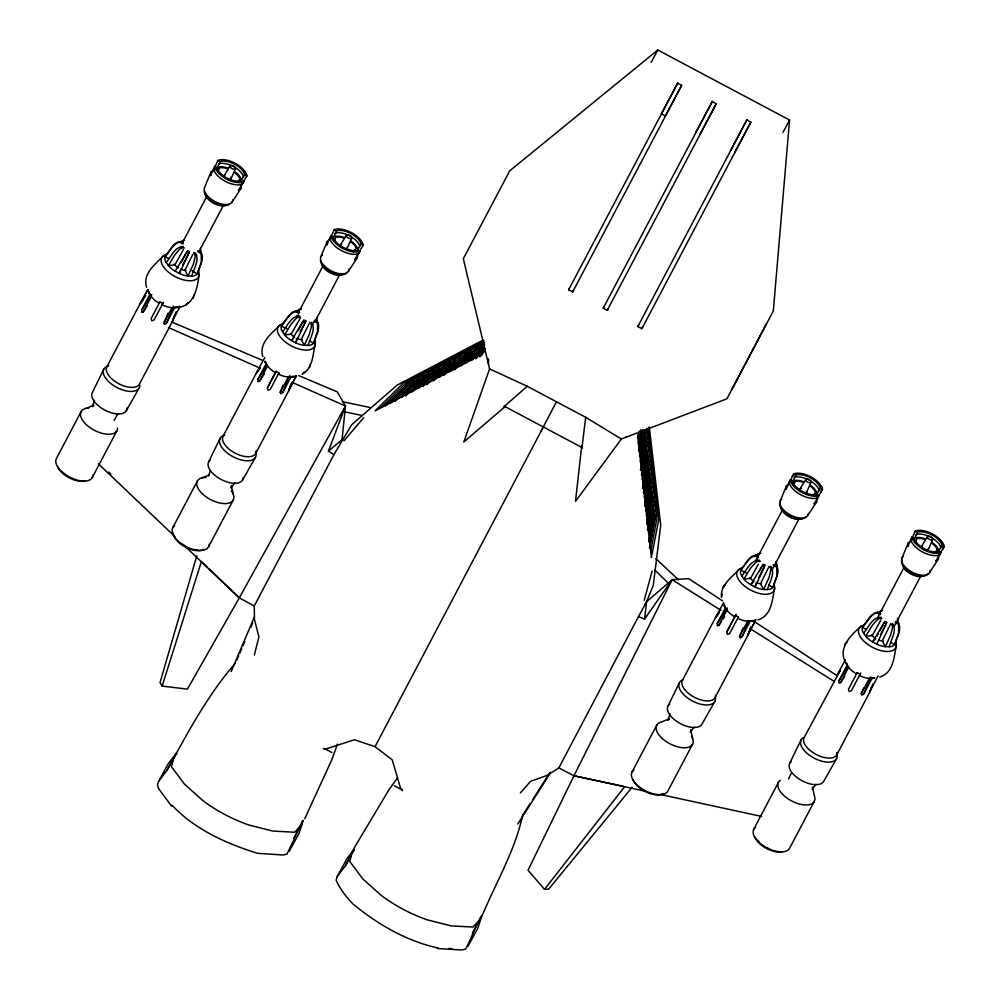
<?xml version="1.0" encoding="UTF-8"?>
<svg xmlns="http://www.w3.org/2000/svg" width="1000" height="1000" viewBox="0 0 1000 1000"><rect width="100%" height="100%" fill="white"/><g stroke="black" fill="none" stroke-linecap="round" stroke-linejoin="round"><path stroke-width="1.5" d="M483.237 339.975L397.163 385.087L351.7 424.725L333.9 454.7L254.262 606.013L254.475 619.562L258.9 636.875L254.35 655M201.137 253.95L200.375 248.238M317.425 321.975L316.65 317.575M488.488 358.888L488.512 364.425M776.712 568.8L776.8 563.513L775.975 561.775M898.487 623.337L897.4 618.362M715.6 695.275L715.487 698.812A20.05 10.113 27.8 0 1 690.763 700.05A20.05 10.113 27.8 0 1 683.125 679.725M148.162 289.65A15.3 7.725 27.8 0 0 149.812 294.513L141.725 309.85L141.575 312.262L143.2 311.962L147.387 305.575M278.95 372.987L270.262 389.438L268.05 390.125L267.375 387.9L275.475 372.562A15.3 7.725 27.8 0 1 267.55 365.962L265.025 361.15L266.075 363.85L257.987 379.2L257.838 381.6L259.462 381.3L264.488 373.638M723.763 603.188A15.3 7.725 27.8 0 0 725.413 608.038L717.325 623.387L717.175 625.8L718.8 625.5L721.312 621.663M863.6 688.05L861.275 693.7L861.95 695.225L863.863 693.75L871.95 678.413L874.737 677.75L869.362 678.35A15.3 7.725 27.8 0 1 859.425 675.462L860.075 674.175L857.188 672.638L856.538 673.925A15.3 7.725 27.8 0 1 848.625 667.325L846.1 662.525L847.15 665.225L839.062 680.562L838.913 682.975L840.537 682.675L844.725 676.287M180.55 268.95A7.062 3.562 27.8 0 0 184.938 270.225L188.038 275.938L191.838 276.025C193.625 268.863 199.975 260.1 195.312 252.875L193.512 252.838L195.212 255.012L195 257.688L193.275 264.387L188.038 275.938A13.85 6.987 27.8 0 1 179.438 273.438L175.225 271.2A13.85 6.987 27.8 0 1 168.375 265.487L166.213 262.413A13.85 6.987 27.8 0 1 165.125 256.837L166.275 254.713A13.85 6.987 27.8 0 1 167.138 253.812M309.775 322.175L311.488 324.363L311.262 327.038L309.538 333.738L304.3 345.288A13.85 6.987 27.8 0 1 295.7 342.788L291.488 340.538A13.85 6.987 27.8 0 1 284.637 334.837L282.475 331.75A13.85 6.987 27.8 0 1 281.388 326.175L282.55 324.062A13.85 6.987 27.8 0 1 283.4 323.15M774.2 584.062A13.85 6.987 27.8 0 1 773.9 585.275L772.75 587.388A13.85 6.987 27.8 0 1 767.438 589.562L763.637 589.475L760.537 583.763L769.112 566.362L770.825 568.55L770.6 571.225L768.875 577.925L763.637 589.475A13.85 6.987 27.8 0 1 755.037 586.975L750.825 584.725A13.85 6.987 27.8 0 1 743.975 579.025L741.812 575.938A13.85 6.987 27.8 0 1 740.725 570.363L741.875 568.25A13.85 6.987 27.8 0 1 742.738 567.337M895.938 641.25A13.85 6.987 27.8 0 1 895.638 642.45L894.475 644.562A13.85 6.987 27.8 0 1 889.175 646.737L885.375 646.65L882.275 640.938L890.837 623.55L892.55 625.725L892.337 628.4L890.612 635.1L885.375 646.65A13.85 6.987 27.8 0 1 876.775 644.15L872.562 641.912A13.85 6.987 27.8 0 1 865.713 636.2L863.55 633.125A13.85 6.987 27.8 0 1 862.463 627.55L863.612 625.425A13.85 6.987 27.8 0 1 864.475 624.525M505.05 406.625L463.8 441.987L489.588 368.938L463.325 258.7L509.762 170.812L657.775 50L789.562 120.05L773.325 310.925L732.087 389.162M340.588 442.537L342.038 439.787L345.475 406.025L337.275 391.863L298.663 375.575M581.725 445.75L575.487 501.362L621.362 438.988L726.888 398.812L766.525 323.6M520.337 792.975L530.588 781.312L547.4 775.288L558.837 767.925L638.475 616.613L644.562 619.087L646.612 601.7L653.337 585.087L660.713 525.2L649.287 426.812M585.675 417.3L581.875 448.587L582.125 447.587L504.3 406.225L503.663 407.013L527.275 386.262L585.675 417.3L621.362 438.988M191.838 276.025A13.85 6.987 27.8 0 0 197.138 273.85L198 272.938C199.175 266.163 204.725 259.5 201.225 252.562L198.287 250.875M304.95 320.275L305.825 321.025L295.7 342.788L296.812 338.3A7.062 3.562 27.8 0 0 301.2 339.575L304.3 345.288L308.1 345.375A13.85 6.987 27.8 0 0 313.412 343.2L314.262 342.287C315.438 335.513 320.988 328.85 317.488 321.9L314.562 320.225M773.9 585.275C775.312 579.075 780.15 572.55 776.825 566.1L773.162 564.663M895.638 642.45C897.05 636.25 901.888 629.725 898.562 623.275L895.625 621.587M108.525 365.012A18.45 9.312 27.8 0 0 116.562 382.463A18.45 9.312 27.8 0 0 139.4 384.15L172.537 321.262L174.775 314.688M255.662 453.5L288.8 390.613L291.038 384.025M719.575 611.725L715.562 617.475L682.412 680.362A18.45 9.312 27.8 0 0 694.25 697.2A18.45 9.312 27.8 0 0 715 697.688L748.138 634.8L749.85 629.675M836.737 754.862L869.875 691.975L871.587 686.862M637.513 437.525L638.062 434.525M638.475 442L640.662 430M638.625 450.962L642.45 429.975M639.6 455.438L644.237 429.95M640.562 459.913L645.2 434.412L648.45 428.263L641 467.9M640.438 470.375L645.9 440.387L649.137 434.225L641.7 473.875M641.4 474.85L646.312 447.85M642.362 479.312L647.288 452.325L650.525 446.163L643.088 485.812M642.513 488.288L647.975 458.3L651.225 452.137L643.775 491.788M643.487 492.75L648.675 464.263L651.912 458.113L644.475 497.75M644.45 497.225L649.362 470.238L652.613 464.075L645.163 503.725M644.6 506.188L650.062 476.2L653.3 470.05L645.85 509.688M645.562 510.662L650.75 482.175L654 476.012L646.55 515.662M646.525 515.138L651.45 488.137L654.688 481.987L647.237 521.625M646.675 524.1L652.138 494.113M647.375 530.075L652.837 500.075L656.075 493.925L648.625 533.575M648.612 533.038L653.25 507.55M648.763 542.013L654.212 512.025L657.463 505.863L650.013 545.513M649.45 547.975L654.912 517.987L658.15 511.838L650.713 551.475M638.225 444.025L640.8 430.3M638.925 450L642.65 430.175M639.612 455.962L644.488 430.037M640.312 461.938L646.612 428.387M642.387 479.837L649.837 440.2L646.587 446.35M647.938 527.6L655.387 487.95L652.788 492.875M649.325 539.538L656.775 499.888L653.525 506.05M199.05 274.4C197.65 287.9 193.9 306.762 176.925 307.488M315.312 343.738C312.675 354.35 313.188 368.3 302.1 374.275L304.262 371.962M774.65 587.938C772.288 599.538 771.787 615.775 758 619.862M896.388 645.113C894.025 656.712 893.525 672.95 879.737 677.038M639.438 431.087L637.9 437.65L651.388 557.712L658.925 518.5L648.462 428.413M169.188 258.663L165.125 256.837C169.412 252.075 175.775 238.562 183.438 242.975M201.225 252.562L201.325 262.312L197.138 273.85L192.1 270.725M286.812 328.612L281.388 326.175C285.688 321.425 292.05 307.913 299.713 312.325M317.488 321.9L317.587 331.662L313.412 343.2L309.625 340.85M746.15 572.8L740.725 570.363C744.862 565.675 750.8 553.413 758.037 556.025M776.825 566.1L776.925 575.85L772.75 587.388L768.962 585.037M866.525 629.375L862.463 627.55C866.75 622.788 873.112 609.275 880.775 613.688M898.562 623.275L898.662 633.025L894.475 644.562L890.7 642.225M180.175 270.45L179.438 273.438L189.562 251.688M210.888 172.188L210.588 175.725L214.7 166.262L216.962 168.238A15.625 7.887 27.8 0 0 240.863 180.95L243.787 181.725L238.312 190.45L241.125 188.263L241.425 184.725L246.912 176L246.6 174.438A17.85 9 27.8 0 0 219.312 159.925L217.825 160.538L213.713 170L210.888 172.188L204.725 187.15A15.6 7.875 27.8 0 0 216.562 202.288A15.6 7.875 27.8 0 0 232.787 199.762M193.212 298.238L194.062 294.837M231.425 486.238L231.012 487.887L234.812 482.925M358.55 252.787L363.175 245.35L362.863 243.775A17.85 9 27.8 0 0 335.575 229.275L334.087 229.875L329.975 239.338L327.163 241.537L326.863 245.062L330.962 235.613L333.225 237.587A15.625 7.887 27.8 0 0 357.137 250.287L360.05 251.075L354.575 259.8L357.388 257.6L357.7 254.075M309.488 367.587L310.325 364.188M739.3 569.138C732.125 577.35 720.138 584.663 721.462 597.212L722.225 594.15M690.763 730.425L690.35 732.075L694.15 727.125M755.788 583.987L755.037 586.975L765.163 565.225L764.287 564.462M818.175 497.55L816.688 498.162A17.85 9 27.8 0 1 789.4 483.663L786.5 485.725L786.2 489.25L790.3 479.8L792.562 481.775A15.625 7.887 27.8 0 0 816.475 494.475L819.388 495.262L813.913 503.988L816.725 501.8L817.038 498.263M861.038 626.312C850.775 635.112 837.062 648.737 846.05 663.2A15.3 7.725 27.8 0 0 847.15 665.225M908.225 542.9L907.925 546.438L912.038 536.975L914.3 538.95A15.625 7.887 27.8 0 0 938.2 551.663L941.125 552.438L935.65 561.163L938.462 558.975L938.763 555.438L944.25 546.712L943.938 545.15A17.85 9 27.8 0 0 916.65 530.638L915.163 531.25L911.05 540.712L908.225 542.9L902.062 557.863M522.775 814.538C515.425 849.638 496.863 880.75 483.113 913.525C475.8 924.688 471.8 937.638 465.662 949.075L461.875 950L437.388 948.487M257.538 853.325L283.175 855L286.962 854.075C292.238 843.138 297.675 831.625 302.712 820.462M480.7 916.688L479.963 919.5L473.05 927.038L451.175 925.9L427.225 919.825A87.3 44.037 27.8 0 1 381.125 895.312L362.812 878.925L349.787 861.513L352.362 851.663L355.513 845.688L388.85 789.912L397.6 777.763M793.662 485.838L795.05 481.438A13.388 6.75 27.8 0 1 803.737 482.5M308.1 345.375C309.9 338.212 316.238 329.438 311.575 322.225M644.212 600.337L652.138 571.013M767.438 589.562C769.237 582.4 775.575 573.638 770.913 566.413M889.175 646.737C890.962 639.575 897.312 630.812 892.65 623.587M196.788 555.825L160.037 682.562L162.175 686.087L187.4 689.15L239.3 597.863L345.475 406.025L292.663 382.612M158.475 781.625L166.863 770.512L176.363 753.088L168.287 763.65L158.475 781.625L157.425 785.212L158.812 788.888L171.725 806.413M354.125 849.325L346.938 858.713L337.175 876.625L336.125 880.212C340.025 889.062 346.4 897.175 353.125 904.15M218.55 170.463L219.45 167.913A13.388 6.75 27.8 0 1 228.137 168.962M334.825 239.8L335.712 237.25A13.388 6.75 27.8 0 1 344.4 238.3M915.888 541.175L916.787 538.625A13.388 6.75 27.8 0 1 925.475 539.675M162.175 686.087L201.4 561.538L206.975 566.888M94.45 400.275L92.35 406.637L93.525 405.387M208.625 475.988L210.287 470.9M670.05 713.812L667.962 720.175L669.137 718.925M793.512 485.85L794.163 483.988M313.438 322.837L314.012 321.225L317.05 322.713M337.45 744.1L331.875 759.625L304.762 818.7M176.088 311.775L172.537 321.262M288.8 390.613L291.825 382.587M748.138 634.8L751.162 626.775M872.9 683.95L869.875 691.975M333.9 454.7L328.462 451.037L345.475 406.025M886.025 621.638L886.9 622.4L876.775 644.15M175.225 271.2L187.562 250.625L188.688 250.925M293.612 338.288L291.488 340.538L303.825 319.962M749.837 577.638L750.512 578.438A7.062 3.562 27.8 0 0 754 581.35L750.825 584.725L763.162 564.163M871.562 634.825L872.25 635.612A7.062 3.562 27.8 0 0 875.738 638.525L872.562 641.912L884.9 621.337M216.863 170L218.538 167.025A14.8 7.462 27.8 0 1 228.137 168.188M789.9 482.1L793.425 474.075L794.912 473.462A17.85 9 27.8 0 1 822.2 487.962L822.513 489.538L818.737 495.688M792.475 483.537L794.15 480.562A14.8 7.462 27.8 0 1 803.737 481.725M320.988 256.5L327.163 241.537M780.325 500.688L786.5 485.725M179.625 306.388A15.3 7.725 27.8 0 1 174.613 307.7L166.525 323.05L164.613 324.513L163.938 322.987L168.012 313.1M166.525 323.05L173.525 306.1M295.9 375.725A15.3 7.725 27.8 0 1 290.887 377.038L282.8 392.388L280.875 393.85L280.2 392.325L283.113 385.262M282.8 392.388L289.788 375.45M755.238 619.913A15.3 7.725 27.8 0 1 750.225 621.225L742.138 636.575L740.212 638.038L739.538 636.512L743.037 628.05M742.138 636.575L748.55 621.05M863.863 693.75L870.863 676.812M231.163 671.562L254.3 617.175M236.875 660.125L238.7 655.837M239.925 652.975L241.75 648.675M242.963 645.812L244.788 641.525M250.875 627.212L252.7 622.913M230.912 178.975L235.425 168.738A2.963 1.5 27.8 0 0 232.113 165.5A2.963 1.5 27.8 0 0 230.875 167.787A2.963 1.5 27.8 0 0 235.425 168.738M347.175 248.325L351.688 238.075A2.963 1.5 27.8 0 0 348.375 234.85A2.963 1.5 27.8 0 0 347.137 237.125A2.963 1.5 27.8 0 0 351.688 238.075M806.513 492.512L811.025 482.262A2.963 1.5 27.8 0 0 807.712 479.038A2.963 1.5 27.8 0 0 806.475 481.312A2.963 1.5 27.8 0 0 811.025 482.262M928.25 549.688L932.763 539.45A2.963 1.5 27.8 0 0 929.45 536.213A2.963 1.5 27.8 0 0 928.213 538.5A2.963 1.5 27.8 0 0 932.763 539.45M216.812 168.162L220.738 161.312A15.625 7.887 27.8 0 1 244.638 174.025L241.2 181.125M332.45 238.912L337 230.662A15.625 7.887 27.8 0 1 360.913 243.363L357.463 250.463M792.412 481.7L796.338 474.85A15.625 7.887 27.8 0 1 820.238 487.55L816 495.975M914.15 538.875L918.075 532.025A15.625 7.887 27.8 0 1 941.975 544.738L937.738 553.15M192.825 254.488L184.938 270.225L185.975 270.35M309.1 323.825L301.2 339.575L302.25 339.7M722.575 600.837L688.625 578.65L672.138 579.675L573.962 775.775L528.025 870.225L544.525 889.338L548.663 889.163L632.137 787.262M103.812 369.075L92.387 392.488A19.25 9.712 27.8 0 0 107 411.163A19.25 9.712 27.8 0 0 127.013 408.05M208.65 461.838L220.087 438.413M667.987 706.025L679.425 682.6M789.725 763.2L801.15 739.788M788.5 778.938L791.225 773.337M337.175 876.625L345.55 865.512L352.362 851.663L354.338 849.513M541.325 430.7L556.475 401.788M275.475 372.562L276.125 371.275L279 372.812L278.35 374.087A15.3 7.725 27.8 0 0 288.288 376.975L293.663 376.375L290.887 377.038M738.288 617.175L729.6 633.625L727.387 634.312L726.712 632.1L735.462 615.462L738.337 617L737.688 618.275A15.3 7.725 27.8 0 0 747.625 621.175L753 620.575L750.225 621.225M401.075 788.825L402.512 790.625L400.875 789.212L392.2 759.825L375.05 746.663L543.45 426.688M182.512 265.188L188.713 253.287M300.188 331.8L305.825 321.025M758.825 577.362L763.65 568.088M880.55 634.538L885.387 625.262M568.65 289.775L677.625 83.212L681.663 85.363L572.688 291.925L568.65 289.775L569.388 288.35M572.688 291.925L573.425 290.5M695.925 132.275L712.212 101.6L716.25 103.75L607.275 310.312L603.237 308.163L603.975 306.737M607.275 310.312L608.013 308.888M637.825 326.55L746.8 119.987L750.837 122.137L641.862 328.7L637.825 326.55L638.562 325.125M641.862 328.7L642.6 327.275M166.863 770.512C187.338 733.45 207.375 695.362 235.263 663.288M81.112 411.65L56.413 458.525A20.288 10.237 27.8 0 0 71.812 478.2A20.288 10.237 27.8 0 0 92.9 474.925M106.812 366.838L139.95 303.95L145.787 295.663M139.95 303.95L147.875 289.35M141.25 301.962L147.325 290.45M143.2 311.962L151.287 296.613L148.763 291.812L149.812 294.513M181.975 243.6L206.975 196.15M159.8 302.113L151.113 318.562L151.788 320.775L154 320.087L163.412 302.275M184.05 257.275L186.05 253.487M198.588 252.438L223.6 204.988M163.938 322.987L172.025 307.638L177.4 307.038L174.613 307.7M172.662 320.538L180.2 306.3M92.238 477.575L116.95 430.7M172.675 527.875L197.387 481M260.238 367.537L256.225 373.288L223.075 436.175A18.45 9.312 27.8 0 0 237.075 454.075A18.45 9.312 27.8 0 0 256.262 451.087M256.225 373.288L264.812 357.413M259.462 381.3L267.55 365.962M298.238 312.95L323.25 265.5M267.375 387.9L276.075 371.45M302.975 321.575L298.125 330.7M314.862 321.775L339.862 274.337M280.2 392.325L288.288 376.975M288.938 389.875L296.35 375.812M289.725 388.425L296.462 375.637M208.512 546.912L233.212 500.037M438.15 369.15L441.388 362.987L412.438 391.2M459.363 358.025L462.612 351.875L433.663 380.087M483.188 341.975L480.588 346.9L478.387 349.025M603.237 308.163L712.4 101.25M645.163 604.45L646.612 601.7L672.138 579.675L720.938 610.325M632.013 772.062L656.725 725.188M715.562 617.475L723.6 602.712M718.8 625.5L726.888 610.15L724.362 605.337L725.413 608.038M756.15 559.85L782.588 509.688M726.712 632.1L736.137 614.275M759.65 570.812L761.65 567.025M772.05 570.037L799.2 518.525M739.538 636.512L747.625 621.175M748.275 634.062L755.688 620M749.062 632.625L755.8 619.825M692.55 744.225L667.85 791.1A20.288 10.237 27.8 0 1 642.738 789.25A20.288 10.237 27.8 0 1 633.9 770.062M753.75 829.237L778.45 782.362M840.4 670.163L804.15 737.55A18.45 9.312 27.8 0 0 818.15 755.438A18.45 9.312 27.8 0 0 837.325 752.45M837.288 674.663L845.325 659.887M840.537 682.675L848.625 667.325M877.887 617.025L904.312 566.862M857.138 672.825L848.45 689.275L849.125 691.488L851.338 690.8L860.75 672.987M883.388 624.2L879.925 630.712M894.5 625.862L920.938 575.7M861.275 693.7L869.362 678.35M870 691.25L878.088 675.9M814.287 801.413L789.575 848.288A20.288 10.237 27.8 0 1 764.463 846.425A20.288 10.237 27.8 0 1 755.625 827.237M665.362 116.025L681.663 85.363M699.987 134.375L716.25 103.75M730.537 150.612L746.988 119.637M734.575 152.762L750.837 122.137M651.125 62.4L657.775 50M782.9 132.463L789.562 120.05M181.125 262.712L183.325 258.637M877.013 636.138L878.462 633.425M677.812 82.863L661.363 113.837L665.4 115.988M293.775 837.987L303.238 820.625L299.088 833.275L289.325 851.188M345.55 865.512L350.65 856.162M352.113 853.5L354.288 849.488M638.475 616.613L646.612 601.7M472.475 932.987L481.975 915.562L477.825 928.2L468.025 946.188M114.125 420.425L117.963 413.65M126.388 410.562L139.238 387.9M242.65 479.913L255.5 457.238M714.837 701.438L701.988 724.1A19.25 9.712 27.8 0 1 678.162 722.337A19.25 9.712 27.8 0 1 669.775 704.125M836.575 758.612L823.725 781.275A19.25 9.712 27.8 0 1 799.887 779.513A19.25 9.712 27.8 0 1 791.5 761.3M183.438 249.5L174.913 264.9L168.375 265.487L174.963 254.65L179.537 249.475L181.637 247.8L184.425 248M758.325 564.25L750.512 578.438L743.975 579.025L750.562 568.188L755.138 563.013L757.237 561.325L760.025 561.538M880.775 620.212L872.25 635.612L865.713 636.2L872.3 625.363L876.875 620.188L878.975 618.513L881.762 618.713M296.7 317.062L298.163 314.713M756.038 561.25L757.5 558.9M224.275 175.45L230.175 165.95M340.55 244.8L346.45 235.287M799.887 488.988L805.788 479.487M921.612 546.163L927.513 536.663M522.55 815.512L530.075 803.713M532.587 799.788L550.138 772.262M517.825 823.962L550.425 772.85M232.275 201.8L241.125 188.263M348.537 271.15L357.388 257.6M807.875 515.337L816.725 501.8M929.613 572.513L938.462 558.975M141.725 309.85L151.762 294.525M257.987 379.2L267.188 365.15M717.325 623.387L727.362 608.062M722.987 619.113L724.663 616.55M839.062 680.562L848.263 666.513M239.65 182.113L241.175 179.05A14.8 7.462 27.8 0 0 234.9 171.788M815.25 495.65L816.775 492.587A14.8 7.462 27.8 0 0 810.512 485.312M936.988 552.825L938.512 549.763A14.8 7.462 27.8 0 0 932.237 542.5M644.562 619.087L672.138 579.675M140.463 303.412L143.188 299.637M256.725 372.762L260.363 367.713M716.062 616.95L718.787 613.162M837.8 674.125L840.525 670.35M812.087 789.262L815.875 784.3M544.525 889.338L624.725 786.587M238.325 180.975L239.925 178.8A13.388 6.75 27.8 0 0 234.25 172.213M350.525 241.562A13.388 6.75 27.8 0 1 356.188 248.137L353.35 251.762M813.925 494.5L815.525 492.325A13.388 6.75 27.8 0 0 809.862 485.75M935.662 551.688L937.262 549.513A13.388 6.75 27.8 0 0 931.587 542.925M344.025 440.763L363.688 417.675M166.213 262.413C171.1 256.9 174.775 246.65 183.388 246.537M282.475 331.75C287.362 326.238 291.038 315.988 299.662 315.887M741.812 575.938C746.7 570.425 750.375 560.188 759 560.075L759.925 560.812M863.55 633.125C868.438 627.612 872.113 617.362 880.725 617.25L881.65 618M176.975 753.625L174.013 756.85L171.438 766.7L184.462 784.112L202.775 800.5A87.3 44.037 27.8 0 0 248.875 825.013L272.812 831.075L294.7 832.225L301.613 824.688M185.825 304.925L188 302.613M722.887 587.35L725.3 584.788M844.625 644.538L847.038 641.963M485.125 350.7L481.525 354.525L375.1 410.838L403.638 382.788L483.688 340.825M163.7 255.6C155.512 264.15 142.3 273.538 146.562 287.275M279.962 324.95C271.775 333.5 258.562 342.887 262.825 356.625M380.613 407.887L409.562 379.675L406.325 385.838L385.412 405.975M385.913 405.112L414.862 376.9L411.625 383.05L409.425 385.175M391.213 402.325L420.175 374.113L416.925 380.275L394.925 401.475M396.525 399.55L425.475 371.337L422.238 377.488L413.425 385.975M401.825 396.763L430.788 368.55L427.537 374.712L405.538 395.913M407.137 393.988L436.087 365.775L432.837 371.925L426.238 378.288M417.738 388.425L446.7 360.213L443.45 366.375L431.35 378.025M423.05 385.637L452 357.438L448.762 363.587L426.75 384.787M428.35 382.863L457.312 354.65L454.062 360.812L444.162 370.35M438.963 377.3L467.912 349.087L464.675 355.25L450.363 369.025M444.263 374.525L473.225 346.312L469.975 352.463L450.175 371.538M449.575 371.737L478.525 343.525L475.288 349.688L454.375 369.825M454.875 368.963L483.837 340.75M460.188 366.175L484.688 342.312M465.487 363.4L484.412 344.95M470.788 360.613L484.15 347.6M476.1 357.837L485 349.15M390.712 403.188L405.025 389.412M401.325 397.625L409.025 390.213M411.938 392.062L424.038 380.412M418.338 388.225L437.05 370.213M422.55 386.5L428.05 381.2M433.162 380.938L441.962 372.463M439.562 377.1L454.963 362.262M443.762 375.387L445.962 373.263M460.775 365.975L473.988 353.263M469.387 360.025L484.787 345.188M471.388 360.412L484.6 347.7M475.6 358.7L485.5 349.162M479.8 356.975L482 354.862M166.275 254.713C170.588 250.062 173.212 242.375 180.4 241.5M282.55 324.062C286.85 319.4 289.475 311.712 296.675 310.837M741.875 568.25C746.188 563.6 748.812 555.913 756.012 555.025M863.612 625.425C867.925 620.775 870.55 613.088 877.738 612.212M328.462 451.037L342.038 439.787M290.5 333.45L291.175 334.237L300.688 317.35L297.9 317.137L295.8 318.812L291.225 324L284.637 334.837L291.175 334.237A7.062 3.562 27.8 0 0 294.662 337.15M179.425 242.413L184.525 239.812M295.7 311.75L298.9 309.462L301.462 309.088M753.962 556.7L758.238 553.65L760.8 553.288M877.837 612.35L882.525 610.462M625.675 437.35L626.65 436.812M411.4 383.175L414.137 381.737M422.362 377.425L425.112 375.988M431.962 372.388L434.7 370.95M218.713 163.95L219.525 163.612A15.625 7.887 27.8 0 1 243.438 176.312L243.6 177.175M243.787 181.725L242.288 182.338A17.85 9 27.8 0 1 215 167.825L214.7 166.262M242.575 184.025L241.088 184.625A17.85 9 27.8 0 1 213.8 170.125L213.487 168.55M334.975 233.287L335.8 232.95A15.625 7.887 27.8 0 1 348.425 235.238M360.05 251.075L358.562 251.688A17.85 9 27.8 0 1 331.275 237.175L330.962 235.613M358.837 253.363L357.35 253.975A17.85 9 27.8 0 1 330.062 239.462L329.75 237.9M792.212 476.362L793.713 475.75M794.312 477.475L795.138 477.15A15.625 7.887 27.8 0 1 807.763 479.425M819.388 495.262L817.9 495.875A17.85 9 27.8 0 1 790.612 481.362L790.3 479.8M916.05 534.663L916.862 534.325A15.625 7.887 27.8 0 1 930.7 537.212M941.125 552.438L939.625 553.05A17.85 9 27.8 0 1 912.337 538.538L912.038 536.975M939.912 554.738L938.425 555.337A17.85 9 27.8 0 1 911.125 540.837L910.825 539.263M85.962 408.438L94.038 405.175M202.237 477.775L208.962 475.062M669.638 718.713L661.575 721.963A20.288 10.237 27.8 0 0 660.013 736.225A20.288 10.237 27.8 0 0 684.3 747.8A20.288 10.237 27.8 0 0 691.5 736.225M325.613 748.7L323.3 748.525L325.4 749.087L354.462 739.775L375.05 746.663M196.663 255.05L195.212 255.012M312.925 324.4L311.488 324.363M772.262 568.587L770.825 568.55M894 625.763L892.55 625.725M438.025 948C406.962 941.188 378.488 924.825 353.925 904.775M448.675 948.487L451.725 948.625M761.587 583.888L760.537 583.763A7.062 3.562 27.8 0 1 756.15 582.487M883.312 641.062L882.275 640.938A7.062 3.562 27.8 0 1 879 640.163M342.738 401.775L370.163 407.5M344.312 411.775L362.413 415.55M558.837 767.925L573.962 775.775L623.237 786.263M573.962 775.775L645.7 791.325M660.962 794.625L761.7 816.462M256.588 853.025C225.65 843.263 194.213 829.1 171.938 805.062M171.425 321.9L262.925 360.5M168.463 327.55L259.825 368.05M188.55 253.075L186.95 252.225M304.812 322.425L303.212 321.575M764.15 566.613L762.55 565.763M885.888 623.787L884.287 622.938M489.588 368.938L527.275 386.262M200.787 253.363L197.562 251.137M895.088 622.587L898.125 624.075M773.35 565.413L776.388 566.9M217.825 160.538L219.925 161.65M244.812 174.887L246.912 176M915.163 531.25L917.262 532.362M942.15 545.6L944.25 546.712M217.975 167.262L219.3 167.963M239.95 178.938L241.287 179.65M916.637 538.675L915.875 537.737A14.8 7.462 27.8 0 1 925.475 538.9M937.288 549.65L938.625 550.363M334.087 229.875L336.188 231M361.075 244.225L363.175 245.35M793.425 474.075L795.525 475.188M820.413 488.413L822.513 489.538M335.575 237.312L334.812 236.375A14.8 7.462 27.8 0 1 344.4 237.537M356.225 248.287L357.438 248.4A14.8 7.462 27.8 0 0 351.175 241.125M793.575 480.788L794.912 481.5M815.562 492.475L816.888 493.188M254.262 606.013L239.3 597.863L182.9 544.212M325.4 749.087L331.975 752.588M394.3 785.713L400.875 789.212M877.3 613.013L880.238 614.7M755.562 555.837L758.5 557.513M179.963 242.3L182.9 243.988M296.238 311.637L299.163 313.325M749.963 628.55L834.388 681.562M753.9 621.312L837.45 675.938M655.863 558.663L678.413 579.725M108.663 472.025L110.938 474.125M98.287 463.738L175 536.7M209.2 569.025L239.3 597.863M654.837 570.037L669.1 583.95M878.975 618.513L878.15 617.337M757.237 561.325L756.413 560.163M297.9 317.137L297.075 315.975M181.637 247.8L180.812 246.625M174.225 264.113L174.913 264.9A7.062 3.562 27.8 0 0 178.4 267.812M812.438 787.075L814.338 795.638A20.288 10.237 27.8 0 1 793.85 802.038A20.288 10.237 27.8 0 1 780.337 780.362M690.7 729.9L692.6 738.462M231.363 485.712L233.263 494.275M942.725 547.438L943.037 549M940.938 547.888L940.763 547.025A15.625 7.887 27.8 0 0 931.888 537.875M821 490.262L821.3 491.825M819.2 490.712L819.038 489.85A15.625 7.887 27.8 0 0 808.975 480.037M789.087 482.088L789.4 483.663M359.862 246.525L359.7 245.662A15.625 7.887 27.8 0 0 349.637 235.85M645.65 438.212L646 441.3M650.487 479.875L650.837 482.962M652.45 496.85L652.812 499.938M654.6 515.363L654.963 518.45M349.05 269.113A15.6 7.875 27.8 0 1 331 270.738A15.6 7.875 27.8 0 1 322.438 254.963M347.188 247.25A3.762 1.9 27.8 0 1 345.562 248.988M342.125 247.712A3.762 1.9 27.8 0 1 341.413 247.125M340.875 246.488A3.762 1.9 27.8 0 1 341.45 244.2M346.887 272.288A14.663 7.4 27.8 0 1 332.113 272.738A14.663 7.4 27.8 0 1 320.513 260.438M340.988 275.012A12.425 6.262 27.8 0 1 321.975 264.9M266.075 363.85A15.3 7.725 27.8 0 1 264.975 361.838M314.7 340.562A20.725 10.45 27.8 0 1 291.337 345.9A20.725 10.45 27.8 0 1 283 323.713M314.862 339.875A13.85 6.987 27.8 0 1 314.562 341.087M243.275 477.388A19.25 9.712 27.8 0 1 221 479.4A19.25 9.712 27.8 0 1 210.438 459.938M231.425 490.9A20.288 10.237 27.8 0 1 224.5 503.6A20.288 10.237 27.8 0 1 199.163 490.138A20.288 10.237 27.8 0 1 206.1 477.425M255.55 451.538A20.05 10.113 27.8 0 1 232.95 456.712A20.05 10.113 27.8 0 1 224.875 435.238M197.05 549.725A16.337 8.238 27.8 0 1 194.688 549.513M209.163 544.263A20.288 10.237 27.8 0 1 185.688 546.375A20.288 10.237 27.8 0 1 174.562 525.875M203.725 549.312A17.825 8.988 27.8 0 1 185.338 547.087A17.825 8.988 27.8 0 1 173.337 533.15M230.588 177.288A3.762 1.9 27.8 0 1 229.3 179.638M228.475 179.537A3.762 1.9 27.8 0 1 227.575 179.275M225.863 178.363A3.762 1.9 27.8 0 1 224.613 177.15M224.275 176.525A3.762 1.9 27.8 0 1 225.175 174.85M226.537 204.913A12.425 6.262 27.8 0 1 213.713 203.363A12.425 6.262 27.8 0 1 205.338 193.65M229.262 204.387A14.663 7.4 27.8 0 1 214.125 202.55A14.663 7.4 27.8 0 1 204.237 191.088M198.425 271.212A20.725 10.45 27.8 0 1 175.075 276.562A20.725 10.45 27.8 0 1 166.737 254.363M172.025 307.638A15.3 7.725 27.8 0 1 162.087 304.75L162.738 303.463L159.85 301.925L159.2 303.212A15.3 7.725 27.8 0 1 151.287 296.613M198.6 270.538A13.85 6.987 27.8 0 1 198.3 271.737M117.6 428.05A20.288 10.237 27.8 0 1 90.363 427.887A20.288 10.237 27.8 0 1 88.462 408.1M139.887 385.275A20.05 10.113 27.8 0 1 114.412 386.062A20.05 10.113 27.8 0 1 108.612 365.887M73.3 478.812A16.337 8.238 27.8 0 1 70.7 477.725M64.737 474.025A16.337 8.238 27.8 0 1 62.75 472.275M84.85 481.037A17.825 8.988 27.8 0 1 57.6 466.55M808.388 513.3A15.6 7.875 27.8 0 1 790.337 514.925A15.6 7.875 27.8 0 1 781.775 499.15M802.138 518.45A12.425 6.262 27.8 0 1 789.312 516.9A12.425 6.262 27.8 0 1 780.95 507.188M806.525 491.438A3.762 1.9 27.8 0 1 804.9 493.175M802.288 492.413A3.762 1.9 27.8 0 1 801.462 491.9M800.212 490.675A3.762 1.9 27.8 0 1 800.225 488.612M800.775 488.387A3.762 1.9 27.8 0 1 801.5 488.325M806.225 516.475A14.663 7.4 27.8 0 1 789.725 516.087A14.663 7.4 27.8 0 1 780.325 502.7M774.038 584.75A20.725 10.45 27.8 0 1 750.675 590.087A20.725 10.45 27.8 0 1 742.337 567.9M734.8 616.75A15.3 7.725 27.8 0 1 726.888 610.15M663.062 793.5A17.825 8.988 27.8 0 1 646.775 792.3A17.825 8.988 27.8 0 1 633.2 780.075M928.263 548.625A3.762 1.9 27.8 0 1 925.812 550.25M924.025 549.587A3.762 1.9 27.8 0 1 923.2 549.075M922.487 548.488A3.762 1.9 27.8 0 1 922.513 545.562M930.113 570.475A15.6 7.875 27.8 0 1 912.062 572.1A15.6 7.875 27.8 0 1 903.5 556.325M923.875 575.625A12.425 6.262 27.8 0 1 911.05 574.075A12.425 6.262 27.8 0 1 902.675 564.362M927.95 573.65A14.663 7.4 27.8 0 1 911.462 573.263A14.663 7.4 27.8 0 1 902.05 559.888M874.262 678.2A15.3 7.725 27.8 0 1 871.95 678.413M895.763 641.925A20.725 10.45 27.8 0 1 872.412 647.275A20.725 10.45 27.8 0 1 864.075 625.075M836.625 752.913A20.05 10.113 27.8 0 1 816.375 759.237A20.05 10.113 27.8 0 1 803.012 737.8M769.338 849.013A16.337 8.238 27.8 0 1 766.775 847.788M759.212 842.087A16.337 8.238 27.8 0 1 757.725 840.25M782.188 851.75A17.825 8.988 27.8 0 1 754.938 837.262"/></g></svg>
